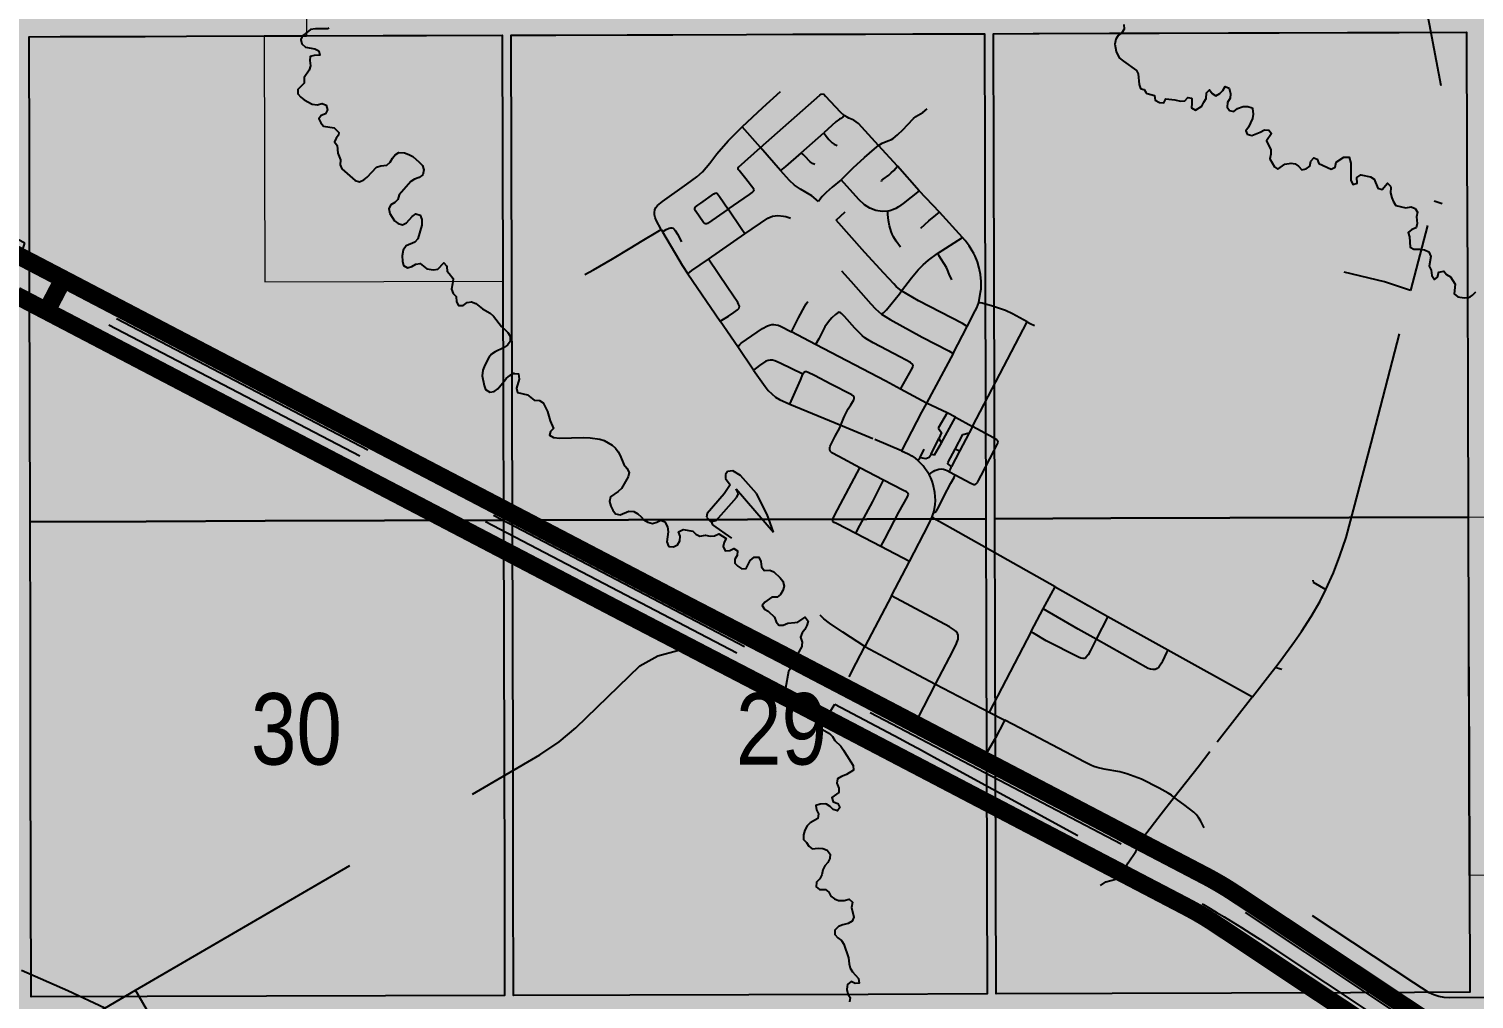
# Model space of a CAD drawing. Extents: x 403018 to 417191, y 6033193 to 6042673.
# Drawn here: x 415061.7 to 415223.6, y 6036835 to 6036943.7 of the extents above; entities that cross this region are included whole.
import ezdxf

# ---------------------------------------------------------------- set-up
doc = ezdxf.new("R2010")
doc.units = 0
doc.header["$LTSCALE"] = 5
doc.linetypes.add('DASHED2', pattern=[9.525, 6.35, -3.175])
for name, color, linetype in [('Quarters', 8, 'Continuous'), ('RoadSeg', 57, 'DASHED2'), ('ROUTE-MAP-HWY', 2, 'Continuous'), ('ROUTE-MAP-TOWN-H', 50, 'Continuous'), ('T-WATER', 160, 'Continuous')]:
    doc.layers.add(name, color=color, linetype=linetype)
doc.layers.add('ROUTE-MAP-BACKGROUND-H', color=7, linetype='Continuous', true_color=0xf0ebff)
doc.layers.add('ROUTE-MAP-TOWN-BDY', color=3, linetype='Continuous', lineweight=0)
doc.styles.add('120', font='ARIALN.TTF', dxfattribs={"height": 13})

msp = doc.modelspace()

# ---------------------------------------------------------------- hatches: boundary and pattern name
at = {"layer": 'ROUTE-MAP-BACKGROUND-H'}
h = msp.add_hatch(color=256, dxfattribs=at)
h.dxf.hatch_style = 1
h.paths.add_polyline_path([(412923.423, 6037807.465), (416092.9, 6037807.465), (416092.9, 6035965.758), (412923.423, 6035965.758)])
at = {"layer": 'ROUTE-MAP-TOWN-H'}
h = msp.add_hatch(color=256, dxfattribs=at)
h.dxf.hatch_style = 1
h.paths.add_polyline_path([(415092.717, 6036970.618), (415092.783, 6036942.887), (415088.042, 6036942.872), (415088.105, 6036915.336), (415114.779, 6036915.421), (415114.842, 6036889.889), (415191.864, 6036849.763), (415198.268, 6036845.874), (415277.189, 6036793.428), (415277.133, 6036834.919), (415250.443, 6036834.857), (415250.392, 6036848.912), (415223.026, 6036848.837), (415222.902, 6036888.988), (415250.246, 6036889.071), (415250.061, 6036944.375), (415229.638, 6036944.317), (415228.459, 6036997.762), (415201.562, 6036997.667), (415201.635, 6036970.883), (415174.082, 6036970.78)])

# ---------------------------------------------------------------- linework, layer by layer
at = {"layer": 'Quarters'}
for points in [[(415074.827, 6036888.514), (415061.822, 6036888.473), (415061.794, 6036901.862), (415061.766, 6036915.252), (415061.737, 6036929.02), (415061.708, 6036942.788), (415065.206, 6036942.799), (415066.211, 6036942.803), (415074.707, 6036942.83), (415079.329, 6036942.844), (415088.042, 6036942.872), (415092.783, 6036942.887), (415101.377, 6036942.915), (415106.236, 6036942.93), (415114.711, 6036942.957), (415114.745, 6036929.189), (415114.779, 6036915.421), (415114.812, 6036902.031), (415114.845, 6036888.641), (415101.506, 6036888.599), (415088.166, 6036888.557), (415074.827, 6036888.514)], [(415128.853, 6036888.686), (415115.849, 6036888.645), (415115.816, 6036902.034), (415115.783, 6036915.424), (415115.749, 6036929.192), (415115.716, 6036942.96), (415119.689, 6036942.973), (415120.693, 6036942.976), (415128.715, 6036943.001), (415133.812, 6036943.018), (415142.049, 6036943.044), (415147.264, 6036943.06), (415155.384, 6036943.086), (415160.717, 6036943.103), (415168.718, 6036943.129), (415168.757, 6036929.36), (415168.773, 6036923.712), (415168.795, 6036915.592), (415168.833, 6036902.203), (415168.871, 6036888.813), (415155.531, 6036888.771), (415142.192, 6036888.728), (415128.853, 6036888.686)], [(415182.878, 6036888.858), (415169.875, 6036888.816), (415169.837, 6036902.206), (415169.8, 6036915.596), (415169.761, 6036929.364), (415169.722, 6036943.132), (415174.17, 6036943.146), (415174.84, 6036943.148), (415182.718, 6036943.173), (415188.289, 6036943.19), (415196.049, 6036943.214), (415201.739, 6036943.233), (415209.387, 6036943.257), (415215.188, 6036943.276), (415222.725, 6036943.3), (415222.768, 6036929.532), (415222.812, 6036915.764), (415222.857, 6036902.376), (415222.902, 6036888.988), (415209.559, 6036888.944), (415196.216, 6036888.901), (415182.878, 6036888.858)], [(415128.992, 6036835.462), (415115.98, 6036835.421), (415115.948, 6036848.475), (415115.915, 6036861.865), (415115.882, 6036875.255), (415115.849, 6036888.645), (415128.853, 6036888.686), (415142.192, 6036888.728), (415155.531, 6036888.771), (415168.871, 6036888.813), (415168.908, 6036875.423), (415168.946, 6036862.034), (415168.984, 6036848.644), (415169.021, 6036835.589), (415155.68, 6036835.547), (415142.333, 6036835.504), (415128.992, 6036835.462)], [(415183.037, 6036835.634), (415170.025, 6036835.592), (415169.988, 6036848.647), (415169.95, 6036862.037), (415169.913, 6036875.427), (415169.875, 6036888.816), (415182.878, 6036888.858), (415196.216, 6036888.901), (415209.559, 6036888.944), (415222.902, 6036888.988), (415222.954, 6036875.598), (415223.005, 6036862.209), (415223.045, 6036848.825), (415223.084, 6036835.784), (415216.889, 6036835.759), (415209.734, 6036835.73), (415196.378, 6036835.676), (415183.037, 6036835.634)], [(415074.947, 6036835.291), (415061.935, 6036835.249), (415061.907, 6036848.304), (415061.879, 6036861.694), (415061.851, 6036875.083), (415061.822, 6036888.473), (415074.827, 6036888.514), (415088.166, 6036888.557), (415101.506, 6036888.599), (415114.845, 6036888.641), (415114.878, 6036875.252), (415114.911, 6036861.862), (415114.944, 6036848.472), (415114.976, 6036835.418), (415101.635, 6036835.375), (415088.288, 6036835.333), (415074.947, 6036835.291)]]:
    msp.add_lwpolyline(points, close=True, dxfattribs=at)
at = {"layer": 'RoadSeg'}
for p, q in [((415148.18, 6036929.785), (415150.713, 6036932.022)), ((415161.427, 6036925.536), (415158.97, 6036928.297)), ((415219.976, 6036924.09), (415219.077, 6036924.39)), ((415141.088, 6036908.052), (415139.123, 6036910.937)), ((415159.43, 6036896.431), (415156.455, 6036897.699)), ((415078.65, 6036827.354), (415073.622, 6036836.012))]:
    msp.add_line(p, q, dxfattribs=at)
at = {"layer": 'RoadSeg', "flags": 128}
for points in [[(414864.036, 6037096.554), (414904.33, 6037032.656), (414905.654, 6037033.483), (414909.105, 6037028.005), (414909.639, 6037027.179), (414910.197, 6037026.357), (414910.873, 6037025.431), (414911.656, 6037024.463), (414912.379, 6037023.619), (414913.205, 6037022.74), (414914.177, 6037021.796), (414915.208, 6037020.814), (414975.961, 6036962.752), (414976.814, 6036961.952), (414977.584, 6036961.247), (414978.321, 6036960.62), (414979.082, 6036960.023), (414979.87, 6036959.452), (414980.805, 6036958.826), (414981.655, 6036958.295), (414982.52, 6036957.791), (414983.652, 6036957.177), (414984.564, 6036956.691), (414987.946, 6036954.923), (415046.924, 6036924.071), (415136.434, 6036877.336), (415152.378, 6036868.95), (415185.66, 6036851.558), (415192.405, 6036848.032), (415193.279, 6036847.572), (415194.098, 6036847.123), (415194.829, 6036846.695), (415195.652, 6036846.188), (415196.501, 6036845.641), (415264.19, 6036800.73), (415263.34, 6036799.341), (415276.432, 6036790.655), (415275.853, 6036789.858)], [(415123.948, 6036916.168), (415124.911, 6036916.701), (415127.062, 6036917.927), (415129.031, 6036919.105), (415130.396, 6036919.918), (415132.142, 6036920.965), (415132.507, 6036921.22), (415131.958, 6036922.236), (415131.83, 6036922.545), (415131.761, 6036922.838), (415131.749, 6036923.121), (415131.805, 6036923.4), (415131.929, 6036923.664), (415132.117, 6036923.903), (415132.647, 6036924.334), (415135.368, 6036926.281), (415136.487, 6036927.105), (415137.124, 6036927.658), (415137.958, 6036928.621), (415138.758, 6036929.691), (415140.008, 6036931.125), (415140.684, 6036931.816), (415141.593, 6036932.697), (415143.896, 6036934.882), (415148.62, 6036939.138), (415150.627, 6036940.947), (415152.427, 6036942.467), (415159.703, 6036948.932), (415170.525, 6036958.423), (415170.858, 6036958.756), (415175.287, 6036962.752), (415182.846, 6036969.212), (415186.019, 6036970.812), (415190.505, 6036973.075), (415195.034, 6036975.972)], [(415213.549, 6036968.446), (415214.515, 6036963.351), (415217.678, 6036948.799), (415218.538, 6036944.229), (415219.909, 6036936.944), (415220.076, 6036933.081), (415219.909, 6036929.418), (415219.41, 6036925.755), (415219.077, 6036924.39), (415216.446, 6036914.367), (415213.515, 6036915.332), (415209.02, 6036916.431)], [(415149.724, 6036928.477), (415149.464, 6036928.585), (415149.341, 6036928.659), (415149.159, 6036928.816), (415148.621, 6036929.389), (415148.417, 6036929.591), (415148.18, 6036929.785), (415146.423, 6036928.249), (415145.87, 6036927.794), (415143.623, 6036930.367), (415150.274, 6036936.246), (415150.446, 6036936.348), (415150.594, 6036936.385), (415150.715, 6036936.359), (415150.928, 6036936.143), (415152.553, 6036934.367), (415152.995, 6036933.952), (415152.843, 6036933.787), (415152.618, 6036933.651), (415152.47, 6036933.563), (415152.092, 6036933.273), (415150.713, 6036932.022), (415150.983, 6036931.644), (415151.284, 6036931.282), (415151.672, 6036930.9), (415151.892, 6036930.76), (415152.229, 6036930.591)], [(415161.609, 6036921.364), (415162.504, 6036922.172), (415163.258, 6036922.792), (415163.689, 6036923.125), (415161.427, 6036925.536), (415159.613, 6036924.121), (415159.09, 6036923.737), (415158.811, 6036923.567), (415158.528, 6036923.424), (415158.122, 6036923.299), (415157.911, 6036923.24), (415157.246, 6036923.207), (415156.552, 6036923.313), (415155.868, 6036923.576), (415155.285, 6036923.955), (415154.639, 6036924.555), (415152.679, 6036926.761), (415154.034, 6036928.124), (415155.289, 6036929.28), (415156.42, 6036930.244), (415156.865, 6036930.615), (415157.279, 6036930.865), (415157.898, 6036931.114), (415158.31, 6036931.281), (415158.496, 6036931.39), (415158.969, 6036931.796), (415159.633, 6036932.405), (415160.119, 6036932.909), (415160.771, 6036933.635), (415161.036, 6036933.844), (415161.811, 6036934.317), (415162.316, 6036934.701)], [(415141.893, 6036920.726), (415141.47, 6036921.33), (415140.011, 6036923.488), (415142.399, 6036925.139), (415142.696, 6036925.347), (415142.817, 6036925.446), (415142.9, 6036925.543), (415142.921, 6036925.64), (415142.888, 6036925.737), (415141.992, 6036926.863), (415141.235, 6036927.811), (415141.151, 6036927.939), (415141.118, 6036928.065), (415141.164, 6036928.192), (415143.623, 6036930.367), (415141.593, 6036932.697)], [(415157.193, 6036926.573), (415157.243, 6036926.709), (415157.363, 6036926.829), (415157.993, 6036927.297), (415158.276, 6036927.54), (415158.571, 6036927.817), (415158.97, 6036928.297), (415156.865, 6036930.615), (415154.595, 6036933.07), (415154.073, 6036933.448), (415153.543, 6036933.674), (415153.325, 6036933.768), (415152.995, 6036933.952)], [(415152.679, 6036926.761), (415151.677, 6036925.95), (415150.976, 6036925.327), (415150.545, 6036924.909), (415150.388, 6036924.729), (415150.137, 6036924.351), (415149.372, 6036924.967), (415148.1, 6036925.719), (415147.461, 6036926.159), (415146.897, 6036926.685), (415145.87, 6036927.794)], [(415060.635, 6036917.897), (415061.235, 6036919.662), (415048.081, 6036926.488), (415047.548, 6036925.256), (415046.924, 6036924.071), (415046.482, 6036923.161), (415151.978, 6036868.036), (415152.378, 6036868.95), (415152.791, 6036869.628), (415152.988, 6036869.981), (415153.285, 6036870.557), (415154.353, 6036872.651), (415155.316, 6036874.485), (415158.112, 6036872.994), (415159.52, 6036872.278), (415163.255, 6036870.286), (415169.238, 6036867.16), (415170.996, 6036866.237), (415170.889, 6036866.062), (415169.945, 6036864.288), (415169.067, 6036862.743), (415168.871, 6036862.436), (415161.256, 6036866.438), (415157.572, 6036868.352), (415153.659, 6036870.384), (415153.285, 6036870.557), (415152.936, 6036870.694), (415152.51, 6036870.882), (415152.301, 6036870.987), (415152.008, 6036871.171)], [(415132.661, 6036920.944), (415134.477, 6036917.841), (415134.873, 6036917.214), (415135.484, 6036916.244), (415139.123, 6036910.937), (415140.059, 6036911.497), (415140.659, 6036911.908), (415141.062, 6036912.201), (415141.231, 6036912.402), (415141.276, 6036912.613), (415141.188, 6036912.835), (415141.112, 6036913.044), (415139.994, 6036914.67), (415137.801, 6036917.889), (415141.893, 6036920.726), (415144.46, 6036922.463), (415144.721, 6036922.593), (415144.991, 6036922.688), (415145.58, 6036922.77), (415146.194, 6036922.712), (415146.466, 6036922.66), (415146.924, 6036922.518), (415147.412, 6036922.237), (415147.925, 6036921.785), (415148.412, 6036921.256), (415149.595, 6036919.972), (415152.099, 6036922.248), (415151.249, 6036923.216), (415150.725, 6036923.777), (415150.137, 6036924.351)], [(415157.172, 6036911.703), (415157.432, 6036911.863), (415157.732, 6036912.196), (415159.189, 6036913.999), (415159.441, 6036914.327), (415158.844, 6036914.833), (415158.562, 6036915.121), (415157.46, 6036916.296), (415155.307, 6036918.642), (415152.099, 6036922.248), (415153.112, 6036923.18)], [(415159.328, 6036919.224), (415158.822, 6036919.881), (415158.524, 6036920.382), (415158.389, 6036920.673), (415158.279, 6036920.989), (415158.104, 6036921.626), (415157.991, 6036922.221), (415157.895, 6036922.895), (415157.911, 6036923.24)], [(415166.791, 6036910.356), (415167.697, 6036912.08), (415167.863, 6036912.412), (415167.996, 6036912.733), (415168.078, 6036913.029), (415168.294, 6036914.179), (415168.341, 6036914.571), (415168.358, 6036914.963), (415168.351, 6036915.362), (415168.263, 6036916.149), (415168.123, 6036916.887), (415167.94, 6036917.578), (415167.675, 6036918.228), (415167.514, 6036918.532), (415167.347, 6036918.825), (415167.013, 6036919.365), (415166.575, 6036919.987), (415166.272, 6036920.314), (415163.689, 6036923.125)], [(415132.507, 6036921.22), (415132.661, 6036920.944), (415133.071, 6036921.19), (415133.42, 6036921.348), (415133.579, 6036921.404), (415133.722, 6036921.405), (415133.851, 6036921.349), (415133.854, 6036921.348), (415133.971, 6036921.234), (415134.082, 6036921.073), (415134.331, 6036920.67), (415134.778, 6036919.831)], [(415165.47, 6036900.191), (415164.533, 6036900.673), (415162.244, 6036901.771), (415159.336, 6036903.311), (415160.654, 6036905.703), (415160.72, 6036905.902), (415160.709, 6036906.07), (415160.448, 6036906.298), (415159.309, 6036906.911), (415156.245, 6036908.491), (415155.618, 6036908.873), (415155.33, 6036909.083), (415155.035, 6036909.318), (415154.208, 6036910.14), (415153.059, 6036911.467), (415152.699, 6036911.798), (415152.563, 6036911.9), (415152.446, 6036911.941), (415152.338, 6036911.923), (415152.048, 6036911.691), (415151.612, 6036911.3), (415151.404, 6036911.066), (415151.021, 6036910.573), (415150.858, 6036910.319), (415150.431, 6036909.466), (415150.172, 6036908.945), (415149.813, 6036908.306), (415147.106, 6036909.735), (415147.895, 6036911.312), (415148.593, 6036912.625), (415148.752, 6036912.879), (415148.956, 6036913.126), (415149.181, 6036913.378), (415151.026, 6036915.109), (415151.707, 6036915.727), (415152.312, 6036916.236), (415152.7, 6036916.582), (415149.595, 6036919.972)], [(415165.064, 6036915.564), (415164.78, 6036916.202), (415164.596, 6036916.696), (415164.471, 6036916.947), (415163.612, 6036918.278), (415163.457, 6036918.515), (415166.272, 6036920.314)], [(415135.484, 6036916.244), (415135.943, 6036916.618), (415137.801, 6036917.889)], [(415165.209, 6036907.331), (415166.791, 6036910.356), (415166.271, 6036910.664), (415161.343, 6036913.201), (415159.441, 6036914.327), (415160.552, 6036915.795), (415161.288, 6036916.681), (415161.856, 6036917.248), (415162.464, 6036917.764), (415163.457, 6036918.515)], [(415152.7, 6036916.582), (415153.771, 6036915.418), (415155.978, 6036912.886), (415156.504, 6036912.315), (415157.172, 6036911.703), (415158.152, 6036911.106), (415161.756, 6036909.16), (415164.74, 6036907.601), (415165.209, 6036907.331), (415162.244, 6036901.771), (415161.662, 6036900.73), (415159.43, 6036896.431), (415160.189, 6036896.066), (415160.582, 6036895.838), (415160.946, 6036895.593), (415161.273, 6036895.319), (415161.534, 6036895.652), (415163.066, 6036898.915), (415163.532, 6036898.949)], [(415173.515, 6036910.872), (415173.111, 6036911.1), (415171.878, 6036911.764), (415171.077, 6036912.133), (415169.627, 6036912.616), (415168.456, 6036912.944), (415168.201, 6036912.988), (415168.078, 6036913.029)], [(415205.49, 6036881.932), (415205.523, 6036881.7), (415206.968, 6036880.868), (415207.801, 6036882.733), (415208.543, 6036884.646), (415209.232, 6036886.699), (415212.041, 6036897.262), (415216.446, 6036914.367)], [(415142.846, 6036905.458), (415141.088, 6036908.052), (415141.331, 6036908.316), (415141.474, 6036908.475), (415143.858, 6036910.102), (415144.405, 6036910.409), (415144.657, 6036910.501), (415144.897, 6036910.551), (415145.124, 6036910.562), (415145.347, 6036910.539), (415145.6, 6036910.47), (415145.862, 6036910.367), (415147.106, 6036909.735)], [(415164.533, 6036900.673), (415163.532, 6036898.949), (415163.898, 6036898.449), (415163.599, 6036897.783), (415163.898, 6036897.317), (415165.47, 6036900.191), (415167.37, 6036899.127), (415173.515, 6036910.872), (415173.854, 6036910.689), (415174.324, 6036910.439)], [(415159.336, 6036903.311), (415157.685, 6036904.2), (415149.813, 6036908.306)], [(415146.905, 6036901.625), (415148.132, 6036904.334), (415148.37, 6036904.988)], [(415158.3, 6036880.189), (415160.314, 6036884.033), (415157.1, 6036885.684), (415154.321, 6036887.154), (415154.519, 6036887.559), (415156.226, 6036890.751), (415157.43, 6036893.13), (415154.753, 6036894.513), (415152.392, 6036895.765), (415151.608, 6036896.207), (415151.456, 6036896.363), (415151.387, 6036896.547), (415151.392, 6036896.74), (415151.453, 6036896.941), (415151.55, 6036897.161), (415152.009, 6036898.045), (415152.518, 6036898.991), (415152.649, 6036899.302), (415156.455, 6036897.699), (415157.705, 6036900.314), (415157.605, 6036900.613), (415156.306, 6036901.546), (415157.685, 6036904.2)], [(415163.003, 6036889.471), (415163.315, 6036889.614), (415163.593, 6036890.154), (415164.188, 6036891.291), (415164.962, 6036892.806), (415165.318, 6036893.424), (415165.459, 6036893.712), (415167.214, 6036892.779), (415167.522, 6036892.653), (415167.669, 6036892.661), (415167.81, 6036892.73), (415167.935, 6036892.871), (415168.061, 6036893.089), (415168.353, 6036893.637), (415169.797, 6036896.468), (415170.197, 6036897.194), (415170.247, 6036897.365), (415170.224, 6036897.519), (415170.125, 6036897.64), (415169.728, 6036897.874), (415167.37, 6036899.127), (415167.017, 6036898.439), (415165.927, 6036896.377), (415165.026, 6036894.662), (415164.631, 6036894.953), (415164.664, 6036895.153), (415165.43, 6036896.618)], [(415165.927, 6036896.377), (415165.43, 6036896.618), (415166.296, 6036898.249), (415167.017, 6036898.439)], [(415161.534, 6036895.652), (415162.159, 6036895.556), (415162.519, 6036895.72), (415162.759, 6036896.032), (415163.599, 6036897.783)], [(415162.759, 6036896.032), (415163.133, 6036895.952), (415163.898, 6036897.317)], [(415173.949, 6036876.2), (415175.287, 6036878.725), (415176.626, 6036881.185), (415165.161, 6036887.641), (415163.3, 6036888.7), (415162.855, 6036889.017), (415163.003, 6036889.471), (415163.115, 6036889.929), (415163.189, 6036890.39), (415163.221, 6036890.851), (415163.208, 6036891.31), (415163.157, 6036891.764), (415162.987, 6036892.629), (415162.862, 6036893.027), (415162.707, 6036893.402), (415162.527, 6036893.755), (415162.322, 6036894.088), (415162.094, 6036894.408), (415161.843, 6036894.718), (415161.571, 6036895.022), (415161.273, 6036895.319)], [(415154.321, 6036887.154), (415152.144, 6036888.26), (415151.879, 6036888.381), (415151.754, 6036888.511), (415151.76, 6036888.837), (415151.969, 6036889.265), (415154.753, 6036894.513)], [(415162.527, 6036893.755), (415162.883, 6036894.043), (415162.983, 6036894.116), (415163.151, 6036894.196), (415163.597, 6036894.366), (415163.912, 6036894.392), (415164.143, 6036894.361), (415164.363, 6036894.287), (415164.557, 6036894.197), (415164.823, 6036894.059), (415165.459, 6036893.712)], [(415164.823, 6036894.059), (415164.86, 6036894.216), (415164.902, 6036894.351), (415164.979, 6036894.558), (415165.026, 6036894.662)], [(415157.1, 6036885.684), (415157.556, 6036886.52), (415159.147, 6036889.56), (415160.096, 6036891.254), (415160.208, 6036891.58), (415160.143, 6036891.706), (415160.006, 6036891.806), (415159.588, 6036892.016), (415157.43, 6036893.13)], [(415160.314, 6036884.033), (415162.462, 6036888.133), (415162.855, 6036889.017)], [(415161.256, 6036866.438), (415163.255, 6036870.286), (415164.82, 6036873.275), (415165.507, 6036874.64), (415165.717, 6036875.12), (415165.784, 6036875.327), (415165.783, 6036875.755), (415165.703, 6036875.964), (415165.557, 6036876.166), (415165.348, 6036876.346), (415164.798, 6036876.704), (415158.3, 6036880.189), (415155.316, 6036874.485), (415152.87, 6036876.098), (415151.346, 6036877.117), (415150.712, 6036877.604), (415150.123, 6036878.177), (415149.713, 6036878.669), (415148.281, 6036881.033), (415147.845, 6036881.686), (415146.587, 6036883.241), (415146.3, 6036883.64), (415146.054, 6036884.051), (415145.859, 6036884.473), (415145.709, 6036884.914), (415145.588, 6036885.35), (415145.096, 6036887.3), (415144.534, 6036887.092), (415142.712, 6036886.343), (415141.717, 6036886.065), (415141.439, 6036886.044), (415141.111, 6036886.139), (415141.005, 6036886.239), (415138.308, 6036888.133), (415138.159, 6036888.514)], [(415176.626, 6036881.185), (415182.542, 6036877.857), (415189.256, 6036874.128), (415198.743, 6036868.857), (415193.976, 6036862.707), (415193.779, 6036862.911), (415193.668, 6036863.013), (415193.513, 6036863.12), (415193.311, 6036863.234), (415191.416, 6036864.178), (415190.725, 6036864.552), (415190.057, 6036864.84)], [(415202.027, 6036871.943), (415201.527, 6036872.076), (415201.372, 6036872.231), (415201.854, 6036872.849), (415203.458, 6036875.049), (415204.219, 6036876.167), (415205.32, 6036877.863), (415206.324, 6036879.582), (415206.968, 6036880.868)], [(415182.542, 6036877.857), (415181.218, 6036875.307), (415180.597, 6036874.049), (415180.325, 6036873.567), (415180.084, 6036873.251), (415179.924, 6036873.174), (415179.73, 6036873.154), (415179.502, 6036873.195), (415179.252, 6036873.292), (415175.65, 6036875.125), (415174.228, 6036875.997), (415173.949, 6036876.2), (415169.238, 6036867.16)], [(415187.825, 6036871.935), (415187.571, 6036871.909), (415187.314, 6036871.945), (415187.05, 6036872.034), (415181.218, 6036875.307), (415179.21, 6036876.438), (415175.287, 6036878.725)], [(415070.192, 6036834.014), (415073.622, 6036836.012), (415118.91, 6036862.352), (415121.075, 6036863.817), (415122.939, 6036865.382), (415130.132, 6036872.342), (415132.13, 6036873.474), (415134.328, 6036874.04), (415135.527, 6036874.107), (415138.091, 6036873.608), (415139.989, 6036872.808), (415145.051, 6036870.111), (415150.212, 6036866.914), (415150.778, 6036866.781), (415151.244, 6036866.914), (415151.978, 6036868.036), (415159.255, 6036864.194), (415160.415, 6036863.576), (415161.352, 6036863.071), (415162.349, 6036862.527), (415163.443, 6036861.931), (415184.813, 6036850.279), (415190.782, 6036846.994), (415191.613, 6036846.526), (415192.436, 6036846.061), (415193.261, 6036845.591), (415193.993, 6036845.162), (415194.781, 6036844.69), (415195.573, 6036844.209), (415196.525, 6036843.621), (415197.501, 6036843.017), (415198.544, 6036842.367), (415199.568, 6036841.715), (415214.284, 6036831.953), (415213.848, 6036830.684), (415213.749, 6036829.452), (415214.315, 6036821.46), (415214.115, 6036820.494), (415212.849, 6036819.029), (415206.889, 6036814.3), (415212.849, 6036819.029), (415214.115, 6036820.494), (415214.315, 6036821.46), (415213.749, 6036829.452), (415213.848, 6036830.684), (415214.284, 6036831.953), (415224.509, 6036825.153), (415263.34, 6036799.341), (415276.432, 6036790.655), (415275.853, 6036789.858), (415275.054, 6036788.726), (415273.023, 6036786.861), (415272.523, 6036785.895), (415272.19, 6036784.464), (415271.457, 6036783.065), (415262.067, 6036769.245), (415258.67, 6036764.05), (415258.038, 6036762.819)], [(415198.743, 6036868.857), (415200.696, 6036871.348), (415201.372, 6036872.231)], [(415193.976, 6036862.707), (415192.643, 6036861.005), (415189.982, 6036857.609), (415189.664, 6036857.838), (415189.289, 6036858.072), (415188.279, 6036858.628), (415186.31, 6036859.638), (415184.684, 6036860.243), (415183.868, 6036860.483), (415182.14, 6036860.778), (415181.349, 6036860.941), (415180.987, 6036861.061), (415180.642, 6036861.2), (415179.958, 6036861.538), (415171.846, 6036865.805), (415170.996, 6036866.237)], [(415181.714, 6036847.733), (415182.313, 6036848.133), (415183.446, 6036848.433), (415184.211, 6036849.199), (415184.813, 6036850.279), (415185.66, 6036851.558), (415186.21, 6036852.607), (415186.537, 6036853.135), (415168.871, 6036862.436)], [(415233.685, 6036832.106), (415233.025, 6036832.574), (415232.617, 6036832.853), (415231.951, 6036833.314), (415230.675, 6036834.163), (415229.668, 6036834.756), (415229.102, 6036834.982), (415228.475, 6036835.125), (415227.062, 6036835.2), (415220.851, 6036835.173), (415220.224, 6036835.211), (415219.631, 6036835.309), (415219.068, 6036835.478), (415218.526, 6036835.73), (415216.817, 6036836.824), (415196.094, 6036850.584), (415195.271, 6036851.2), (415194.891, 6036851.562), (415194.547, 6036851.979), (415194.243, 6036852.446), (415193.703, 6036853.47), (415192.947, 6036854.953), (415192.693, 6036855.358), (415192.423, 6036855.692), (415192.157, 6036855.954), (415191.69, 6036856.34), (415191.064, 6036856.823), (415189.982, 6036857.609), (415188.513, 6036855.726), (415186.537, 6036853.135)], [(415018.644, 6036789.225), (415019.743, 6036791.656), (415021.275, 6036794.387), (415023.372, 6036797.284), (415025.204, 6036799.382), (415028.934, 6036802.712), (415031.531, 6036804.81), (415053.476, 6036823.791), (415056.206, 6036825.855), (415070.192, 6036834.014), (415066.063, 6036835.945), (415056.273, 6036840.174), (415055.141, 6036840.541), (415054.375, 6036840.607), (415053.276, 6036840.374), (415049.08, 6036838.376)]]:
    msp.add_lwpolyline(points, dxfattribs=at)
for points in [[(415136.266, 6036923.555), (415136.299, 6036923.647), (415136.332, 6036923.697), (415136.606, 6036923.914), (415136.945, 6036924.158), (415138.411, 6036925.18), (415138.647, 6036925.298), (415138.742, 6036925.267), (415138.827, 6036925.188), (415139.035, 6036924.913), (415140.011, 6036923.488), (415137.704, 6036921.892), (415137.587, 6036921.83), (415137.473, 6036921.821), (415137.366, 6036921.873), (415137.265, 6036921.974), (415136.344, 6036923.309), (415136.275, 6036923.437)], [(415148.565, 6036905.232), (415148.484, 6036905.186), (415148.434, 6036905.132), (415148.409, 6036905.092), (415148.39, 6036905.047), (415148.37, 6036904.988), (415145.85, 6036906.221), (415145.253, 6036906.481), (415144.984, 6036906.555), (415144.726, 6036906.573), (415144.479, 6036906.535), (415144.248, 6036906.445), (415143.537, 6036905.984), (415143.177, 6036905.717), (415142.846, 6036905.458), (415144.14, 6036903.616), (415144.492, 6036903.186), (415144.892, 6036902.783), (415145.317, 6036902.439), (415145.769, 6036902.152), (415146.905, 6036901.625), (415152.649, 6036899.302), (415152.935, 6036900.041), (415153.054, 6036900.293), (415153.467, 6036901.108), (415153.763, 6036901.552), (415154.095, 6036902.135), (415154.145, 6036902.289), (415154.111, 6036902.436), (415154.018, 6036902.561), (415153.852, 6036902.673), (415151.516, 6036903.897), (415149.675, 6036904.852), (415148.963, 6036905.2), (415148.778, 6036905.247), (415148.65, 6036905.251)], [(415145.096, 6036887.3), (415144.385, 6036889.292), (415143.186, 6036891.623), (415141.388, 6036893.654), (415140.522, 6036894.187), (415139.922, 6036894.087), (415139.723, 6036893.754), (415139.723, 6036893.321), (415140.222, 6036892.622), (415139.556, 6036891.59), (415137.658, 6036889.392), (415137.592, 6036888.992), (415137.991, 6036888.526), (415138.159, 6036888.514), (415138.657, 6036888.626), (415140.955, 6036891.19), (415141.155, 6036891.589), (415140.922, 6036892.156)], [(415182.542, 6036877.857), (415189.256, 6036874.128), (415189.131, 6036873.838), (415188.662, 6036872.866), (415188.541, 6036872.62), (415188.406, 6036872.394), (415188.246, 6036872.199), (415188.057, 6036872.037), (415187.825, 6036871.935), (415187.571, 6036871.909), (415187.314, 6036871.945), (415187.05, 6036872.034), (415181.218, 6036875.307), (415179.21, 6036876.438), (415175.287, 6036878.725), (415176.626, 6036881.185)]]:
    msp.add_lwpolyline(points, close=True, dxfattribs=at)
at = {"layer": 'ROUTE-MAP-HWY', "const_width": 2}
for points in [[(415060.138, 6036918.476), (415060.755, 6036918.153), (415061.633, 6036917.695), (415061.761, 6036917.628), (415065.541, 6036915.654), (415065.337, 6036915.263), (415063.662, 6036912.058), (415063.561, 6036912.11), (415063.494, 6036912.145), (415063.184, 6036912.307), (415062.841, 6036912.487), (415061.77, 6036913.046), (415060.765, 6036913.571), (415060.219, 6036913.856)], [(415210.346, 6036832.977), (415207.712, 6036834.717), (415206.206, 6036835.715), (415196.358, 6036842.268), (415194.648, 6036843.404), (415194.533, 6036843.48), (415194.389, 6036843.575), (415194.272, 6036843.65), (415194.129, 6036843.743), (415194.01, 6036843.818), (415193.867, 6036843.909), (415193.746, 6036843.984), (415193.604, 6036844.073), (415193.481, 6036844.147), (415193.339, 6036844.234), (415193.214, 6036844.308), (415193.073, 6036844.393), (415192.946, 6036844.467), (415192.805, 6036844.55), (415192.677, 6036844.624), (415192.536, 6036844.704), (415192.406, 6036844.778), (415192.266, 6036844.856), (415192.133, 6036844.929), (415191.994, 6036845.006), (415191.86, 6036845.078), (415191.722, 6036845.153), (415191.585, 6036845.225), (415191.447, 6036845.298), (415191.179, 6036845.439), (415184.452, 6036848.954), (415183.861, 6036849.263), (415173.348, 6036854.758), (415169.966, 6036856.528), (415168.96, 6036857.055), (415167.056, 6036858.051), (415166.463, 6036858.362), (415159.498, 6036862.003), (415155.675, 6036864.002), (415155.082, 6036864.313), (415154.183, 6036864.783), (415153.054, 6036865.373), (415150.892, 6036866.505), (415143.702, 6036870.267), (415142.239, 6036871.027), (415138.786, 6036872.82), (415138.725, 6036872.852), (415138.665, 6036872.883), (415138.604, 6036872.915), (415138.543, 6036872.946), (415138.482, 6036872.978), (415138.42, 6036873.009), (415135.141, 6036874.716), (415133.832, 6036875.397), (415133.679, 6036875.478), (415133.523, 6036875.559), (415133.357, 6036875.645), (415132.737, 6036875.967), (415128.401, 6036878.223), (415127.498, 6036878.692), (415115.859, 6036884.778), (415114.853, 6036885.304), (415111.317, 6036887.153), (415108.506, 6036888.621), (415094.406, 6036895.985), (415088.142, 6036899.258), (415083.027, 6036901.93), (415078.929, 6036904.072), (415074.788, 6036906.238), (415071.715, 6036907.845), (415071.208, 6036908.11), (415070.602, 6036908.427), (415069.77, 6036908.863), (415067.561, 6036910.018), (415067.383, 6036910.111), (415063.763, 6036912.005), (415063.662, 6036912.058), (415065.337, 6036915.263), (415065.541, 6036915.654), (415066.283, 6036915.266), (415066.713, 6036915.041), (415072.183, 6036912.179), (415072.775, 6036911.87), (415073.089, 6036911.706), (415073.271, 6036911.61), (415074.778, 6036910.822), (415080.799, 6036907.672), (415088.131, 6036903.841), (415096.184, 6036899.635), (415096.349, 6036899.548), (415101.814, 6036896.694), (415113.196, 6036890.749), (415114.842, 6036889.889), (415114.966, 6036889.824), (415115.131, 6036889.737), (415115.847, 6036889.363), (415117.213, 6036888.649), (415129.379, 6036882.288), (415135.733, 6036878.965), (415142.227, 6036875.6), (415145.83, 6036873.733), (415152.773, 6036870.099), (415168.196, 6036862.031), (415168.947, 6036861.638), (415169.953, 6036861.112), (415177.439, 6036857.196), (415186.441, 6036852.484), (415186.652, 6036852.374), (415193.337, 6036848.883), (415193.609, 6036848.74), (415193.88, 6036848.595), (415194.149, 6036848.448), (415194.417, 6036848.298), (415194.685, 6036848.147), (415194.951, 6036847.993), (415195.215, 6036847.838), (415195.499, 6036847.668), (415195.652, 6036847.575), (415195.782, 6036847.496), (415195.947, 6036847.393), (415196.063, 6036847.321), (415196.343, 6036847.144), (415196.62, 6036846.965), (415196.897, 6036846.784), (415198.268, 6036845.874), (415202.998, 6036842.731), (415204.208, 6036841.928), (415212.651, 6036836.311), (415213.15, 6036835.979), (415213.395, 6036835.816), (415213.502, 6036835.745), (415213.52, 6036835.733), (415214.217, 6036835.271), (415214.528, 6036835.064), (415215.009, 6036834.747), (415215.026, 6036834.734), (415218.729, 6036832.281)]]:
    msp.add_lwpolyline(points, dxfattribs=at)
at = {"layer": 'ROUTE-MAP-TOWN-BDY', "flags": 128}
msp.add_lwpolyline([(415092.717, 6036970.618), (415092.783, 6036942.887), (415088.042, 6036942.872), (415088.105, 6036915.336), (415114.779, 6036915.421), (415114.842, 6036889.889), (415191.864, 6036849.763), (415198.268, 6036845.874), (415277.189, 6036793.428), (415277.133, 6036834.919), (415250.443, 6036834.857), (415250.392, 6036848.912), (415223.026, 6036848.837), (415222.902, 6036888.988), (415250.246, 6036889.071), (415250.061, 6036944.375), (415229.638, 6036944.317), (415228.459, 6036997.762), (415201.562, 6036997.667), (415201.635, 6036970.883), (415174.082, 6036970.78), (415092.717, 6036970.618)], dxfattribs=at)
at = {"layer": 'T-WATER', "linetype": 'Continuous', "flags": 128}
for points in [[(415095.271, 6036943.771), (415095.148, 6036943.661), (415093.787, 6036943.678), (415093.219, 6036943.588), (415092.443, 6036942.971), (415092.244, 6036942.725), (415092.137, 6036942.482), (415092.269, 6036941.991), (415092.678, 6036941.634), (415093.733, 6036941.434), (415094.177, 6036941.204), (415094.271, 6036940.74), (415093.659, 6036940.684), (415093.18, 6036940.573), (415093.142, 6036940.113), (415093.213, 6036939.541), (415093.068, 6036939.061), (415092.535, 6036938.219), (415092.502, 6036937.586), (415091.816, 6036936.88), (415091.805, 6036936.379), (415092.134, 6036936.03), (415092.53, 6036935.738), (415093.42, 6036935.231), (415093.979, 6036935.16), (415094.522, 6036935.326), (415094.987, 6036935.142), (415095.134, 6036934.592), (415094.92, 6036934.147), (415094.435, 6036933.958), (415094.154, 6036933.584), (415094.397, 6036933.145), (415094.697, 6036932.761), (415095.885, 6036932.595), (415096.386, 6036932.07), (415096.379, 6036931.784), (415096.112, 6036931.417), (415095.923, 6036931.018), (415096.203, 6036930.607), (415096.283, 6036929.76), (415096.599, 6036928.987), (415096.56, 6036928.457), (415096.752, 6036927.995), (415098.221, 6036926.672), (415098.726, 6036926.55), (415099.196, 6036926.751), (415099.594, 6036927.054), (415100.629, 6036928.173), (415101.101, 6036928.341), (415101.772, 6036928.415), (415102.155, 6036928.737), (415102.401, 6036929.193), (415102.711, 6036929.554), (415103.126, 6036929.842), (415103.741, 6036929.778), (415104.239, 6036929.607), (415104.677, 6036929.366), (415105.42, 6036928.756), (415105.781, 6036928.358), (415105.914, 6036927.875), (415105.815, 6036927.305), (415105.417, 6036927.009), (415104.879, 6036926.846), (415104.454, 6036926.583), (415103.18, 6036925.074), (415102.998, 6036924.579), (415102.684, 6036924.214), (415102.21, 6036923.974), (415101.986, 6036923.539), (415102.121, 6036923.007), (415102.64, 6036922.177), (415103.047, 6036921.887), (415103.531, 6036921.736), (415103.988, 6036921.941), (415104.633, 6036922.653), (415105.022, 6036922.947), (415105.513, 6036922.802), (415105.708, 6036922.34), (415105.701, 6036921.684), (415105.251, 6036920.167), (415104.901, 6036919.768), (415103.957, 6036919.354), (415103.628, 6036918.898), (415103.504, 6036918.249), (415103.521, 6036917.663), (415103.632, 6036917.18), (415104.086, 6036916.898), (415104.574, 6036917.047), (415105.037, 6036917.328), (415105.532, 6036917.399), (415106.275, 6036916.802)], [(415184.33, 6036944.144), (415184.386, 6036943.645), (415184.127, 6036943.235), (415183.716, 6036942.928), (415183.431, 6036942.514), (415183.326, 6036941.958), (415183.483, 6036941.139), (415183.818, 6036940.442), (415184.302, 6036940.045), (415185.758, 6036939.023), (415185.931, 6036938.619), (415186.037, 6036937.444), (415186.109, 6036937.222), (415186.197, 6036936.98), (415186.425, 6036936.926), (415186.605, 6036936.883), (415186.787, 6036936.585), (415186.864, 6036936.46), (415186.944, 6036936.438), (415187.772, 6036936.216), (415187.852, 6036935.692), (415188.319, 6036935.435), (415188.809, 6036935.37), (415189.049, 6036935.836), (415190.037, 6036935.731), (415190.688, 6036935.561), (415191.181, 6036935.621), (415191.514, 6036935.984), (415191.911, 6036935.898), (415191.954, 6036935.844), (415191.965, 6036935.325), (415191.916, 6036934.809), (415192.352, 6036934.561), (415193.074, 6036935.012), (415193.284, 6036935.463), (415193.567, 6036935.871), (415193.595, 6036936.508), (415193.932, 6036936.825), (415194.24, 6036936.443), (415194.656, 6036936.178), (415195.079, 6036936.415), (415195.413, 6036936.763), (415195.672, 6036937.202), (415196.124, 6036937.021), (415196.298, 6036936.403), (415196.234, 6036935.907), (415195.934, 6036935.411), (415195.897, 6036934.911), (415196.182, 6036934.53), (415196.336, 6036934.493), (415196.658, 6036934.416), (415197.057, 6036934.754), (415197.688, 6036934.962), (415198.235, 6036934.964), (415198.711, 6036934.83), (415198.762, 6036934.757), (415198.831, 6036934.112), (415198.748, 6036933.62), (415198.29, 6036932.67), (415198, 6036932.257), (415198.134, 6036931.886), (415198.69, 6036931.712), (415199.623, 6036932.1), (415200.08, 6036932.36), (415200.574, 6036932.325), (415200.857, 6036931.937), (415200.328, 6036931.129), (415200.526, 6036930.661), (415200.806, 6036930.158), (415200.799, 6036929.655), (415200.685, 6036929.13), (415201.2, 6036928.237), (415201.587, 6036927.966), (415202.384, 6036928.515), (415203.064, 6036928.631), (415203.54, 6036928.569), (415203.911, 6036928.288), (415204.265, 6036927.899), (415204.758, 6036927.994), (415205.16, 6036928.277), (415205.284, 6036928.838), (415205.604, 6036929.222), (415205.976, 6036929.061), (415206.193, 6036928.61), (415207.559, 6036927.955), (415208.009, 6036928.171), (415208.111, 6036928.759), (415208.974, 6036929.292), (415209.562, 6036929.319), (415209.743, 6036928.628), (415209.766, 6036926.715)], [(415209.766, 6036926.715), (415209.995, 6036926.248), (415210.453, 6036926.374), (415210.431, 6036927.037), (415210.885, 6036927.318), (415211.946, 6036927.084), (415212.356, 6036926.829), (415212.783, 6036925.849), (415213.259, 6036925.664), (415213.859, 6036926.407), (415214.201, 6036926.072), (415214.237, 6036925.902), (415214.221, 6036925.299), (415214.335, 6036924.756), (415214.526, 6036924.294), (415214.817, 6036923.891), (415215.906, 6036923.623), (415216.51, 6036923.723), (415216.985, 6036923.565), (415217.229, 6036923.157), (415217.107, 6036922.609), (415217.175, 6036921.882), (415217.07, 6036921.399), (415216.583, 6036921.183), (415216.178, 6036920.858), (415216.319, 6036920.366), (415216.395, 6036919.235), (415216.804, 6036918.993), (415217.517, 6036918.993), (415218.012, 6036918.922), (415218.507, 6036918.709), (415218.716, 6036918.185), (415218.534, 6036917.111), (415218.715, 6036916.733), (415218.763, 6036916.636), (415218.84, 6036916.032), (415219.124, 6036915.611), (415219.486, 6036915.863), (415219.619, 6036916.411), (415220.17, 6036916.524), (415220.479, 6036916.152), (415220.921, 6036915.899), (415221.458, 6036915.091), (415221.325, 6036913.99), (415221.761, 6036913.666), (415222.456, 6036913.531), (415222.954, 6036913.58), (415223.113, 6036913.675), (415223.387, 6036913.839), (415223.764, 6036914.237)], [(415106.275, 6036916.802), (415107.013, 6036916.702), (415107.502, 6036916.761), (415108.167, 6036917.472), (415108.457, 6036917.115), (415108.485, 6036917.017), (415108.551, 6036916.518), (415108.744, 6036916.278), (415109.163, 6036915.756), (415109.194, 6036915.639), (415109.146, 6036915.129), (415109.039, 6036914.525), (415109.203, 6036914.051), (415109.55, 6036913.714), (415109.571, 6036913.116), (415109.792, 6036912.672), (415110.319, 6036912.706), (415110.784, 6036913.014), (415111.273, 6036913.118), (415111.746, 6036912.931), (415112.493, 6036912.32), (415113.368, 6036911.83), (415113.739, 6036911.502), (415114.633, 6036910.322), (415115.047, 6036909.952), (415115.351, 6036909.681), (415115.588, 6036909.244), (415115.585, 6036908.671), (415115.308, 6036908.253), (415115.054, 6036908.085), (415114.863, 6036907.96), (415113.921, 6036907.509), (415113.507, 6036907.229), (415113.207, 6036906.858), (415112.75, 6036906.006), (415112.526, 6036905.449), (415112.477, 6036904.822), (415112.67, 6036903.745), (415112.833, 6036903.273), (415113.312, 6036902.975), (415113.811, 6036903.061), (415114.198, 6036903.366), (415115.066, 6036904.409), (415115.156, 6036904.517), (415115.566, 6036904.864), (415116.014, 6036905.097), (415116.069, 6036905.092), (415116.511, 6036905.049), (415116.604, 6036904.449), (415116.293, 6036903.421), (415116.402, 6036902.934), (415117.521, 6036902.701), (415118.291, 6036902.103), (415118.882, 6036902.038), (415119.289, 6036901.778), (415119.779, 6036900.825), (415120.081, 6036899.784), (415120.458, 6036898.902), (415120.121, 6036898.565), (415120.015, 6036898.162), (415120.453, 6036897.926), (415121.177, 6036897.834), (415123.775, 6036897.903), (415124.566, 6036897.881), (415125.624, 6036897.736), (415126.133, 6036897.553), (415127.005, 6036897.042), (415127.382, 6036896.704), (415127.683, 6036896.316), (415127.926, 6036895.878), (415128.343, 6036894.891), (415128.649, 6036894.491), (415128.912, 6036894.001), (415128.82, 6036893.504), (415128.057, 6036892.212), (415127.696, 6036891.872), (415126.842, 6036891.277), (415126.726, 6036890.731), (415126.887, 6036890.236), (415127.111, 6036889.773), (415127.391, 6036889.36), (415127.923, 6036889.264), (415128.905, 6036889.665), (415129.461, 6036889.618), (415129.88, 6036889.362), (415130.261, 6036889.038), (415130.575, 6036888.68), (415131.02, 6036888.421), (415131.546, 6036888.265), (415132.029, 6036888.409), (415132.467, 6036888.654)], [(415132.467, 6036888.654), (415132.923, 6036888.448), (415133.232, 6036887.901), (415133.297, 6036887.328), (415133.138, 6036886.206), (415133.315, 6036885.74), (415133.381, 6036885.693), (415133.894, 6036885.656), (415134.322, 6036885.902), (415134.61, 6036886.347), (415134.64, 6036886.848), (415134.465, 6036887.356), (415134.985, 6036887.592), (415136.064, 6036887.422), (415136.406, 6036887.084), (415136.857, 6036886.869), (415137.471, 6036886.952), (415138.013, 6036886.85), (415138.497, 6036886.909), (415138.957, 6036887.125), (415139.777, 6036886.609), (415139.564, 6036886.183), (415139.459, 6036885.695), (415139.665, 6036885.23), (415140.201, 6036885.255), (415140.649, 6036885.49), (415141.054, 6036885.223), (415141.022, 6036884.699), (415140.756, 6036884.286), (415140.748, 6036883.822), (415141.083, 6036883.485), (415141.54, 6036883.186), (415142.039, 6036883.237), (415142.479, 6036884.148), (415142.943, 6036884.518), (415143.443, 6036884.507), (415143.669, 6036884.029), (415143.762, 6036883.409), (415144.061, 6036883.009), (415144.683, 6036883.052), (415145.14, 6036882.852), (415145.84, 6036882.189), (415146.153, 6036881.815), (415146.302, 6036881.241), (415146.141, 6036880.759), (415145.881, 6036880.332), (415145.52, 6036880.008), (415144.922, 6036880.016), (415144.113, 6036879.47), (415143.817, 6036879.082), (415144.078, 6036878.691), (415144.513, 6036878.459), (415145.196, 6036877.773), (415145.375, 6036877.273), (415145.697, 6036876.908), (415146.161, 6036876.872), (415146.689, 6036877.125), (415147.474, 6036877.202), (415147.821, 6036877.236), (415148.645, 6036877.776), (415148.959, 6036877.355), (415148.831, 6036876.853), (415148.598, 6036876.411), (415148.296, 6036876.019), (415148.117, 6036875.552), (415148.291, 6036874.983), (415148.268, 6036874.656), (415148.256, 6036874.485), (415147.79, 6036873.657), (415147.061, 6036872.158), (415146.77, 6036871.704), (415146.427, 6036869.822), (415146.353, 6036869.588), (415146.216, 6036869.155), (415146.444, 6036868.728), (415147.256, 6036868.152), (415148.002, 6036867.528), (415148.809, 6036866.962), (415149.665, 6036866.457), (415150.191, 6036865.609), (415150.501, 6036865.259), (415151.366, 6036864.769), (415151.706, 6036864.416), (415151.963, 6036863.989), (415152.643, 6036863.322), (415152.923, 6036862.876), (415153.038, 6036862.694), (415154.005, 6036861.159), (415154.052, 6036860.663), (415153.253, 6036860.155), (415153.19, 6036860.13)], [(415153.19, 6036860.13), (415152.726, 6036859.949), (415152.274, 6036859.69), (415152.196, 6036859.192), (415152.402, 6036858.653), (415152.403, 6036858.155), (415151.621, 6036857.584), (415151.781, 6036857.104), (415152.304, 6036856.934), (415152.514, 6036856.48), (415152.266, 6036856.089), (415151.791, 6036856.238), (415151.439, 6036856.567), (415151.02, 6036856.84), (415150.884, 6036856.874), (415150.306, 6036856.843), (415149.837, 6036856.694), (415149.914, 6036856.199), (415150.143, 6036855.745), (415150.062, 6036855.256), (415149.195, 6036854.757), (415148.854, 6036854.423), (415148.592, 6036853.944), (415148.467, 6036853.392), (415148.448, 6036852.896), (415148.795, 6036852.563), (415149.036, 6036852.126), (415149.434, 6036851.852), (415150.108, 6036851.921), (415150.625, 6036851.886), (415151.087, 6036851.695), (415151.439, 6036851.258), (415151.407, 6036850.747), (415151.174, 6036850.305), (415150.827, 6036849.953), (415150.628, 6036849.494), (415150.509, 6036848.937), (415150.279, 6036848.499), (415149.92, 6036848.103), (415149.861, 6036847.605), (415150.251, 6036847.293), (415150.912, 6036847.272), (415151.284, 6036846.993), (415151.515, 6036846.546), (415151.916, 6036846.245), (415152.375, 6036846.046), (415153.026, 6036846.054), (415153.573, 6036846.204), (415153.957, 6036845.86), (415153.828, 6036845.26), (415154.08, 6036844.206), (415153.903, 6036843.738), (415153.462, 6036843.471), (415152.85, 6036843.335), (415152.39, 6036843.139), (415151.965, 6036842.741), (415151.964, 6036842.234), (415152.303, 6036841.871), (415152.719, 6036841.594), (415152.967, 6036841.161), (415153.479, 6036839.618), (415153.558, 6036838.966), (415153.693, 6036838.485), (415153.939, 6036838.049), (415154.611, 6036837.328), (415154.689, 6036836.786), (415154.241, 6036836.746), (415153.802, 6036836.968), (415153.376, 6036836.655), (415153.339, 6036836.42), (415153.296, 6036836.097), (415153.419, 6036835.611), (415153.543, 6036835.417), (415153.695, 6036835.186), (415153.622, 6036834.689)]]:
    msp.add_lwpolyline(points, dxfattribs=at)

# ---------------------------------------------------------------- texts
at = {"layer": 'RoadSeg', "style": '120'}
for s, p in [('30', (415086.556, 6036861.273)), ('29', (415140.888, 6036861.282))]:
    msp.add_text(s, height=8.0041, dxfattribs=at).set_placement(p)

doc.saveas('drawing.dxf')
